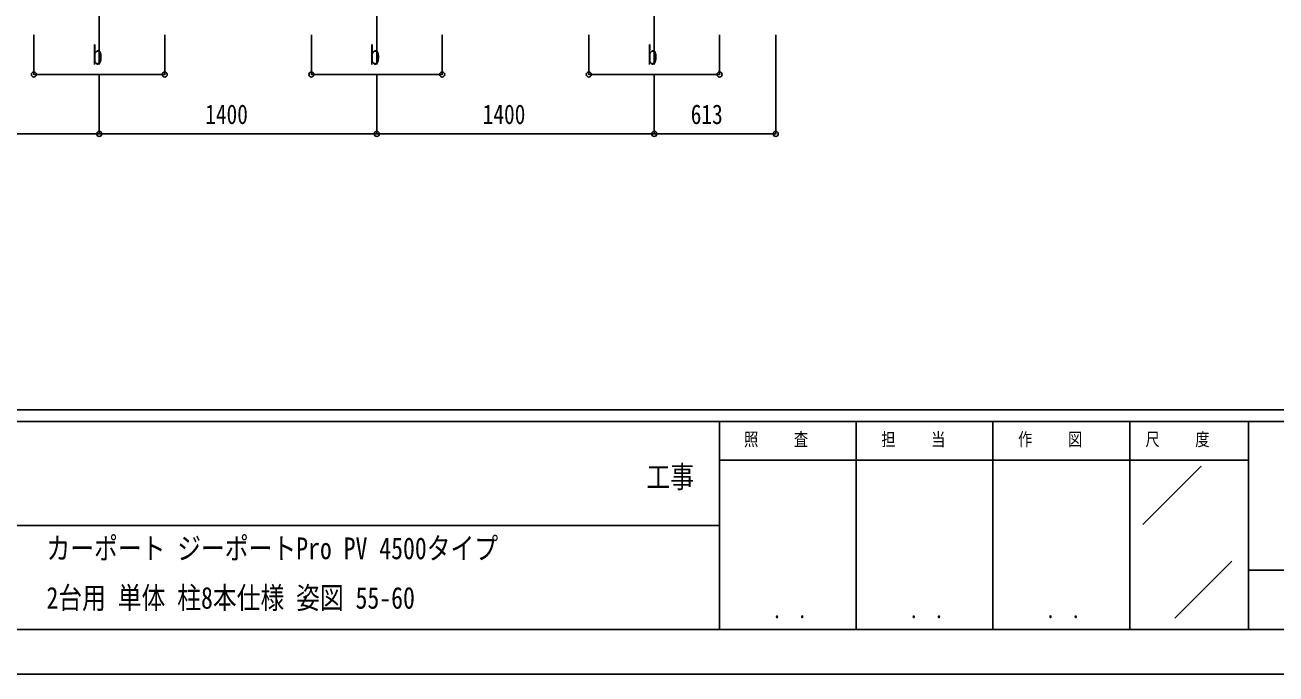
# Model space of a CAD drawing. Units: millimetres, scale not verified. Extents: x -12615 to 12615, y -8910 to 8910.
# Drawn here: x 381 to 6693, y -8910 to -5632 of the extents above; entities that cross this region are included whole.
import ezdxf
from ezdxf.enums import TextEntityAlignment as Align

# ---------------------------------------------------------------- set-up
doc = ezdxf.new("R2010")
doc.units = ezdxf.units.MM
doc.header["$LTSCALE"] = 40
for name, color, linetype in [('0-2_USER1', 3, 'Continuous'), ('0-3_YKK_12', 2, 'Continuous'), ('0-6_YKK_D', 6, 'Continuous'), ('0-7_YKK_ZWAK', 7, 'Continuous')]:
    doc.layers.add(name, color=color, linetype=linetype)
doc.styles.add('ＭＳ ゴシック', font='')
doc.styles.get('ＭＳ ゴシック').set_extended_font_data('MS Gothic')

msp = doc.modelspace()

# ---------------------------------------------------------------- linework, layer by layer
at = {"layer": '0-3_YKK_12'}
for p, q in [((755.9, -5332.18), (755.9, -5832.18)), ((2155.9, -5332.18), (2155.9, -5832.18)), ((3555.9, -5332.18), (3555.9, -5832.18))]:
    msp.add_line(p, q, dxfattribs=at)
at = {"layer": '0-6_YKK_D'}
for p, q in [((425.9, -5682.18), (425.9, -5883.18)), ((1085.9, -5682.18), (1085.9, -5883.18)), ((1825.9, -5682.18), (1825.9, -5883.18)), ((2485.9, -5682.18), (2485.9, -5883.18)), ((3225.9, -5682.18), (3225.9, -5883.18)), ((3885.9, -5682.18), (3885.9, -5883.18)), ((4169.08, -5682.18), (4169.08, -6183.18)), ((425.9, -5882.18), (1085.9, -5882.18)), ((755.9, -5883.18), (755.9, -6183.18)), ((755.9, -5883.18), (755.9, -6183.18)), ((1825.9, -5882.18), (2485.9, -5882.18)), ((2155.9, -5883.18), (2155.9, -6183.18)), ((2155.9, -5883.18), (2155.9, -6183.18)), ((3225.9, -5882.18), (3885.9, -5882.18)), ((3555.9, -5883.18), (3555.9, -6183.18)), ((3555.9, -5883.18), (3555.9, -6183.18)), ((-644.1, -6182.18), (755.9, -6182.18)), ((2155.9, -6182.18), (755.9, -6182.18)), ((2155.9, -6182.18), (3555.9, -6182.18)), ((3555.9, -6182.18), (4169.08, -6182.18))]:
    msp.add_line(p, q, dxfattribs=at)
for centre in [(425.9, -5882.18), (1085.9, -5882.18), (1825.9, -5882.18), (2485.9, -5882.18), (3225.9, -5882.18), (3885.9, -5882.18), (755.9, -6182.18), (755.9, -6182.18), (2155.9, -6182.18), (2155.9, -6182.18), (3555.9, -6182.18), (3555.9, -6182.18), (4169.08, -6182.18)]:
    msp.add_circle(centre, 12.75, dxfattribs=at)
at = {"layer": '0-7_YKK_ZWAK'}
for p, q in [((11685.06, -7575), (-11714.94, -7575)), ((3885.06, -7635), (-14.94, -7635)), ((4575.06, -7635), (4575.06, -8685)), ((5265.06, -7635), (5265.06, -8685)), ((5955.06, -7635), (5955.06, -8685)), ((6555.06, -7635), (5955.06, -7635)), ((9652.56, -7635), (6555.06, -7635)), ((6555.06, -7635), (6555.06, -8685)), ((5955.06, -7830), (3885.06, -7830)), ((5955.06, -7830), (6555.06, -7830)), ((6021.31, -8154.87), (6315.11, -7861.08)), ((-14.94, -8160), (3885.06, -8160)), ((6182.02, -8627.97), (6470.68, -8339.3)), ((6555.06, -8385), (9652.56, -8385)), ((-14.94, -8685), (3885.06, -8685)), ((3885.06, -8685), (5955.06, -8685)), ((5955.06, -8685), (6555.06, -8685)), ((6555.06, -8685), (9652.56, -8685))]:
    msp.add_line(p, q, dxfattribs=at)
msp.add_lwpolyline([(-12615, -8910), (12615, -8910), (12615, 8910), (-12615, 8910)], close=True, dxfattribs=at)
msp.add_lwpolyline([(5955.06, -7635), (3885.06, -7635), (3885.06, -8685)], dxfattribs=at)

# ---------------------------------------------------------------- texts
at = {"layer": '0-2_USER1', "style": 'ＭＳ ゴシック', "width": 0.8}
for s, p in [('カーポート ジーポートPro PV 4500タイプ\u3000', (489.47, -8363.23)), ('2台用 単体 柱8本仕様 姿図 55-60', (489.47, -8613.23))]:
    msp.add_text(s, height=110, dxfattribs=at).set_placement(p, align=Align.BOTTOM_LEFT)
at = {"layer": '0-6_YKK_D', "style": 'ＭＳ ゴシック', "width": 0.8}
for s, p in [('b', (719.9, -5862.18)), ('b', (2119.9, -5862.18)), ('b', (3519.9, -5862.18)), ('1400', (1290.3, -6162.18)), ('1400', (2690.3, -6162.18)), ('613', (3740.09, -6162.18))]:
    msp.add_text(s, height=98.97, dxfattribs=at).set_placement(p, align=Align.BOTTOM_LEFT)
at = {"layer": '0-7_YKK_ZWAK', "style": 'ＭＳ ゴシック', "width": 0.8}
for s, height, p in [('照     査', 65.98, (4009.26, -7777.5)), ('担     当', 65.98, (4701.66, -7777.5)), ('作     図', 65.98, (5391.66, -7777.5)), ('尺     度', 65.98, (6034.26, -7777.5)), ('工事', 110, (3517, -8002.4)), ('． ．', 77.75, (4155, -8653.06)), ('． ．', 77.75, (4845, -8653.06)), ('． ．', 77.75, (5535, -8653.06))]:
    msp.add_text(s, height=height, dxfattribs=at).set_placement(p, align=Align.BOTTOM_LEFT)

doc.saveas('drawing.dxf')
